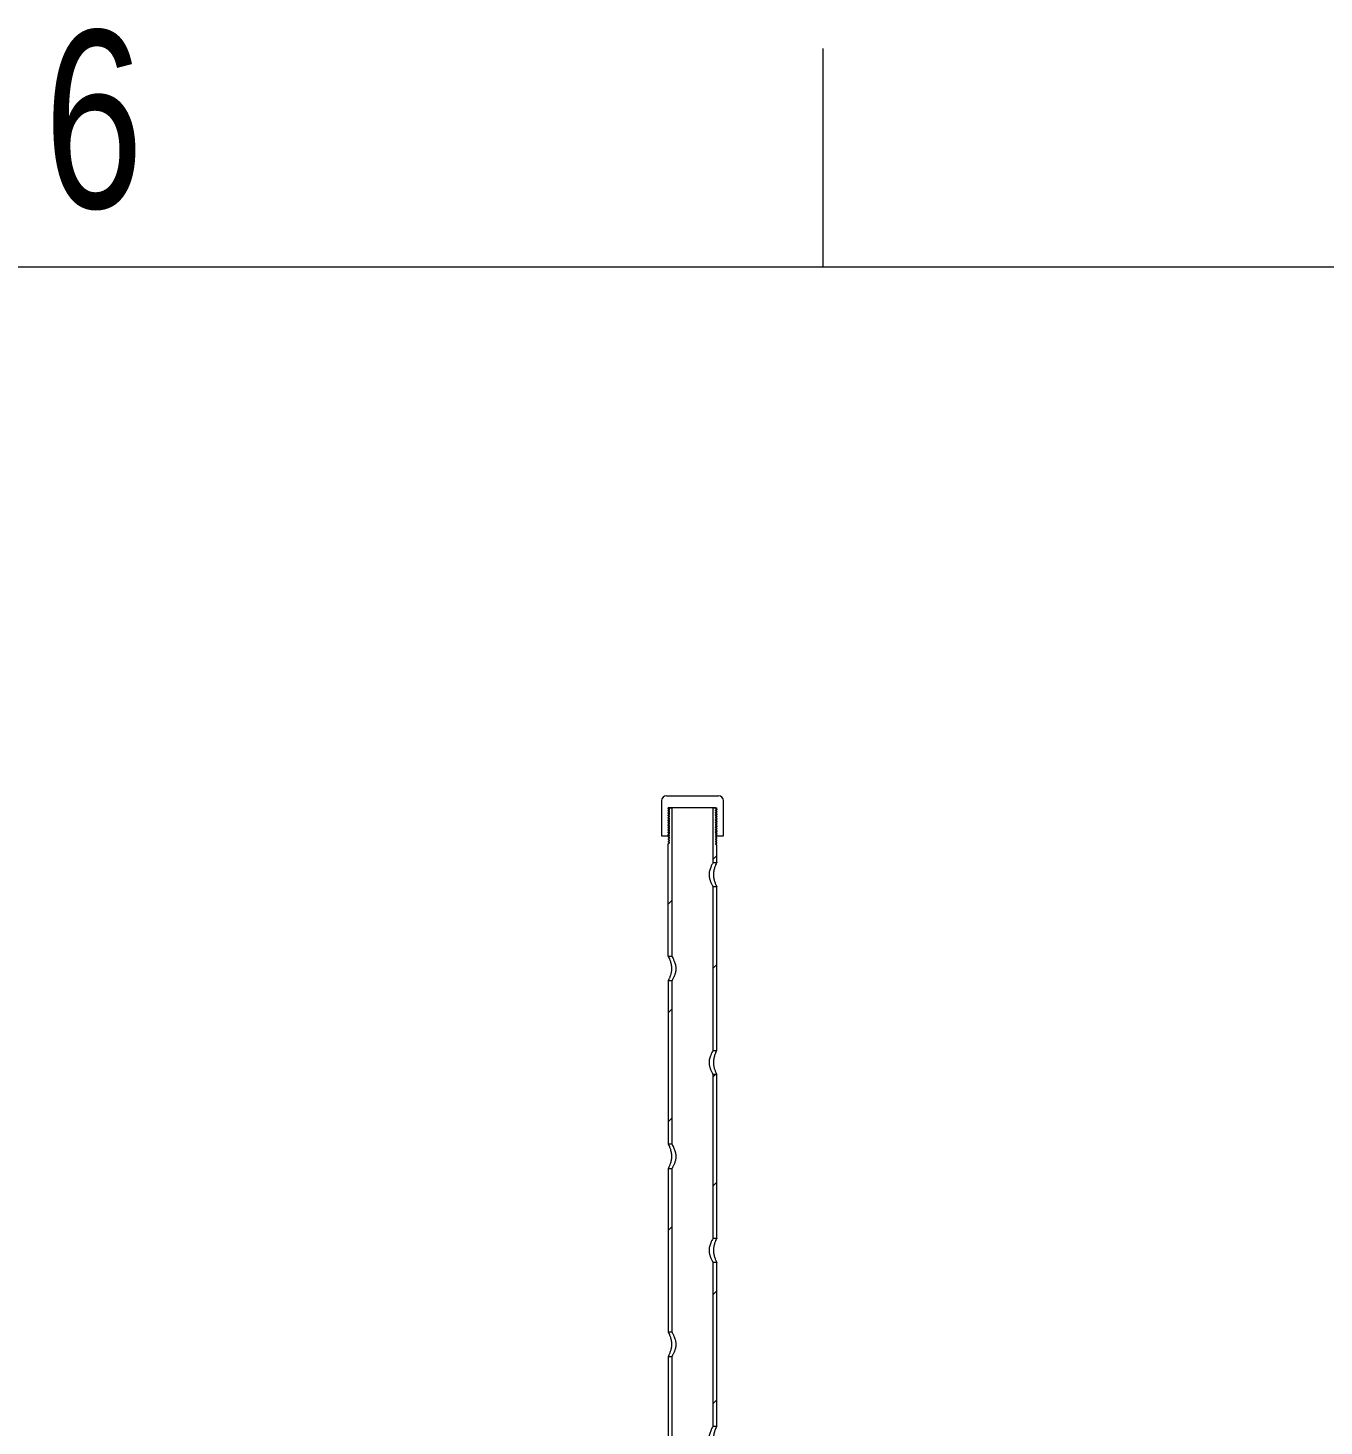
# Model space of a CAD drawing. Header units: millimetres. Extents: x 11948 to 22858, y 1146 to 11361.
# Drawn here: x 16017 to 17086, y 10207 to 11361 of the extents above; entities that cross this region are included whole.
import ezdxf

# ---------------------------------------------------------------- set-up
doc = ezdxf.new("R2010")
doc.units = ezdxf.units.MM
doc.linetypes.add('SLD-Solid', pattern=[0])
doc.styles.add('SLDTEXTSTYLE0', font='TXT', dxfattribs={"width": 0.75})
pattern_1 = [(45, (13072.54, 5639.196), (-44.9013, 44.9013), [])]

msp = doc.modelspace()

# ---------------------------------------------------------------- hatches: boundary and pattern name
at = {"linetype": 'SLD-Solid', "lineweight": 0}
h = msp.add_hatch(dxfattribs=at)
h.set_pattern_fill('ANSI31', color=256, scale=20, style=0)
h.set_pattern_definition(pattern_1)
h.paths.add_polyline_path([(16544.8, 10687.9), (16544.8, 10594.9), (16547.8, 10594.9), (16547.8, 10717.4), (16544.8, 10717.4), (16545.9, 10716.8), (16545.9, 10716.6), (16544.8, 10715.9), (16544.8, 10715.4), (16545.9, 10714.8), (16545.9, 10714.6), (16544.8, 10713.9), (16544.8, 10713.4), (16545.9, 10712.8), (16545.9, 10712.6), (16544.8, 10711.9), (16544.8, 10711.4), (16545.9, 10710.8), (16545.9, 10710.6), (16544.8, 10709.9), (16544.8, 10709.4), (16545.9, 10708.8), (16545.9, 10708.6), (16544.8, 10707.9), (16544.8, 10707.4), (16545.9, 10706.8), (16545.9, 10706.6), (16544.8, 10705.9), (16544.8, 10705.4), (16545.9, 10704.8), (16545.9, 10704.6), (16544.8, 10703.9), (16544.8, 10703.4), (16545.9, 10702.8), (16545.9, 10702.6), (16544.8, 10701.9), (16544.8, 10701.4), (16545.9, 10700.8), (16545.9, 10700.6), (16544.8, 10699.9), (16544.8, 10699.4), (16545.9, 10698.8), (16545.9, 10698.6), (16544.8, 10697.9), (16544.8, 10697.4), (16545.9, 10696.8), (16545.9, 10696.6), (16544.8, 10695.9), (16544.8, 10695.4), (16545.9, 10694.8), (16545.9, 10694.6), (16544.8, 10693.9), (16544.8, 10693.4), (16545.9, 10692.8), (16545.9, 10692.6), (16544.8, 10691.9), (16544.8, 10691.4), (16545.9, 10690.8), (16545.9, 10690.6), (16544.8, 10689.9), (16544.8, 10689.4), (16545.9, 10688.8), (16545.9, 10688.6)], flags=0)
h = msp.add_hatch(dxfattribs=at)
h.set_pattern_fill('ANSI31', color=256, scale=20, style=0)
h.set_pattern_definition(pattern_1)
h.paths.add_polyline_path([(16583.7, 10701.8), (16584.8, 10702.4), (16584.8, 10702.9), (16583.7, 10703.6), (16583.7, 10703.8), (16584.8, 10704.4), (16584.8, 10704.9), (16583.7, 10705.6), (16583.7, 10705.8), (16584.8, 10706.4), (16584.8, 10706.9), (16583.7, 10707.6), (16583.7, 10707.8), (16584.8, 10708.4), (16584.8, 10708.9), (16583.7, 10709.6), (16583.7, 10709.8), (16584.8, 10710.4), (16584.8, 10710.9), (16583.7, 10711.6), (16583.7, 10711.8), (16584.8, 10712.4), (16584.8, 10712.9), (16583.7, 10713.6), (16583.7, 10713.8), (16584.8, 10714.4), (16584.8, 10714.9), (16583.7, 10715.6), (16583.7, 10715.8), (16584.8, 10716.4), (16584.8, 10717.4), (16581.8, 10717.4), (16581.8, 10672.4), (16584.8, 10672.4), (16584.8, 10686.9), (16583.7, 10687.6), (16583.7, 10687.8), (16584.8, 10688.4), (16584.8, 10688.9), (16583.7, 10689.6), (16583.7, 10689.8), (16584.8, 10690.4), (16584.8, 10690.9), (16583.7, 10691.6), (16583.7, 10691.8), (16584.8, 10692.4), (16584.8, 10692.9), (16583.7, 10693.6), (16583.7, 10693.8), (16584.8, 10694.4), (16584.8, 10694.9), (16583.7, 10695.6), (16583.7, 10695.8), (16584.8, 10696.4), (16584.8, 10696.9), (16583.7, 10697.6), (16583.7, 10697.8), (16584.8, 10698.4), (16584.8, 10698.9), (16583.7, 10699.6), (16583.7, 10699.8), (16584.8, 10700.4), (16584.8, 10700.9), (16583.7, 10701.6)], flags=0)
h = msp.add_hatch(dxfattribs=at)
h.set_pattern_fill('ANSI31', color=256, scale=20, style=0)
h.set_pattern_definition(pattern_1)
h.paths.add_polyline_path([(16584.8, 10517.4), (16584.8, 10652.4), (16581.8, 10652.4), (16581.8, 10517.4)], flags=0)
h = msp.add_hatch(dxfattribs=at)
h.set_pattern_fill('ANSI31', color=256, scale=20, style=0)
h.set_pattern_definition(pattern_1)
h.paths.add_polyline_path([(16547.8, 10574.9), (16544.8, 10574.9), (16544.8, 10439.9), (16547.8, 10439.9)], flags=0)
h = msp.add_hatch(dxfattribs=at)
h.set_pattern_fill('ANSI31', color=256, scale=20, style=0)
h.set_pattern_definition(pattern_1)
h.paths.add_polyline_path([(16584.8, 10362.4), (16584.8, 10497.4), (16581.8, 10497.4), (16581.8, 10362.4)], flags=0)
h = msp.add_hatch(dxfattribs=at)
h.set_pattern_fill('ANSI31', color=256, scale=20, style=0)
h.set_pattern_definition(pattern_1)
h.paths.add_polyline_path([(16547.8, 10419.9), (16544.8, 10419.9), (16544.8, 10284.9), (16547.8, 10284.9)], flags=0)
h = msp.add_hatch(dxfattribs=at)
h.set_pattern_fill('ANSI31', color=256, scale=20, style=0)
h.set_pattern_definition(pattern_1)
h.paths.add_polyline_path([(16584.8, 10207.4), (16584.8, 10342.4), (16581.8, 10342.4), (16581.8, 10207.4)], flags=0)
h = msp.add_hatch(dxfattribs=at)
h.set_pattern_fill('ANSI31', color=256, scale=20, style=0)
h.set_pattern_definition(pattern_1)
h.paths.add_polyline_path([(16547.8, 10264.9), (16544.8, 10264.9), (16544.8, 10129.9), (16547.8, 10129.9)], flags=0)

# ---------------------------------------------------------------- linework, layer by layer
at = {"linetype": 'Continuous', "lineweight": 18}
for p, q in [((16672.7, 11163.9), (16672.7, 11344)), ((13069.7, 11163.9), (22677.8, 11163.9))]:
    msp.add_line(p, q, dxfattribs=at)
at = {"linetype": 'SLD-Solid', "lineweight": 0}
for p, q in [((16539.3, 10723.4), (16539.3, 10694.4)), ((16543.3, 10727.4), (16586.3, 10727.4)), ((16544.8, 10716.9), (16544.8, 10717.4)), ((16583.9, 10717.4), (16544.8, 10717.4)), ((16544.8, 10717.4), (16545, 10717.4)), ((16545.9, 10716.8), (16544.8, 10717.4)), ((16544.8, 10717.4), (16547.8, 10717.4)), ((16544.8, 10715.9), (16545.9, 10716.6)), ((16545.9, 10716.6), (16545.9, 10716.8)), ((16545.9, 10716.1), (16545.9, 10716.3)), ((16545.9, 10716.3), (16545.9, 10716.3)), ((16547.8, 10717.4), (16547.8, 10594.9)), ((16581.8, 10672.4), (16581.8, 10717.4)), ((16581.8, 10717.4), (16584.8, 10717.4)), ((16583.9, 10717.4), (16583.7, 10717.3)), ((16583.7, 10717.3), (16583.7, 10717.1)), ((16584.8, 10716.4), (16584.8, 10717.4)), ((16584.8, 10716.4), (16584.8, 10715.9)), ((16590.3, 10694.4), (16590.3, 10723.4)), ((16544.8, 10715.9), (16544.8, 10715.4)), ((16544.8, 10714.9), (16544.8, 10715.4)), ((16544.8, 10715.4), (16544.8, 10715.4)), ((16544.8, 10713.9), (16544.8, 10713.4)), ((16544.8, 10712.9), (16544.8, 10713.4)), ((16544.8, 10711.9), (16544.8, 10711.4)), ((16544.8, 10710.9), (16544.8, 10711.4)), ((16544.8, 10709.9), (16544.8, 10709.4)), ((16544.8, 10708.9), (16544.8, 10709.4)), ((16544.8, 10707.9), (16544.8, 10707.4)), ((16544.8, 10706.9), (16544.8, 10707.4)), ((16544.8, 10705.9), (16544.8, 10705.4)), ((16544.8, 10704.9), (16544.8, 10705.4)), ((16545.9, 10714.6), (16545.9, 10714.8)), ((16545.9, 10714.1), (16545.9, 10714.3)), ((16545.9, 10714.3), (16545.9, 10714.3)), ((16545.9, 10712.6), (16545.9, 10712.8)), ((16545.9, 10712.1), (16545.9, 10712.3)), ((16545.9, 10712.3), (16545.9, 10712.3)), ((16545.9, 10710.6), (16545.9, 10710.8)), ((16545.9, 10710.1), (16545.9, 10710.3)), ((16545.9, 10710.3), (16545.9, 10710.3)), ((16545.9, 10708.6), (16545.9, 10708.8)), ((16545.9, 10708.1), (16545.9, 10708.3)), ((16545.9, 10708.3), (16545.9, 10708.3)), ((16545.9, 10706.6), (16545.9, 10706.8)), ((16545.9, 10706.1), (16545.9, 10706.3)), ((16545.9, 10706.3), (16545.9, 10706.3)), ((16545.9, 10704.6), (16545.9, 10704.8)), ((16583.7, 10715.8), (16583.7, 10715.6)), ((16583.9, 10715.4), (16583.7, 10715.6)), ((16583.7, 10715.3), (16583.7, 10715.1)), ((16583.7, 10713.8), (16583.7, 10713.6)), ((16583.9, 10713.4), (16583.7, 10713.6)), ((16583.7, 10713.3), (16583.7, 10713.1)), ((16583.7, 10711.8), (16583.7, 10711.6)), ((16583.9, 10711.4), (16583.7, 10711.6)), ((16583.7, 10711.3), (16583.7, 10711.1)), ((16583.7, 10709.8), (16583.7, 10709.6)), ((16583.9, 10709.4), (16583.7, 10709.6)), ((16583.7, 10709.3), (16583.7, 10709.1)), ((16583.7, 10707.8), (16583.7, 10707.6)), ((16583.9, 10707.4), (16583.7, 10707.6)), ((16583.7, 10707.3), (16583.7, 10707.1)), ((16583.7, 10705.8), (16583.7, 10705.6)), ((16583.9, 10705.4), (16583.7, 10705.6)), ((16583.7, 10705.3), (16583.7, 10705.1)), ((16584.8, 10714.4), (16584.8, 10714.9)), ((16584.8, 10714.9), (16584.8, 10714.9)), ((16584.8, 10714.4), (16584.8, 10713.9)), ((16584.8, 10712.4), (16584.8, 10712.9)), ((16584.8, 10712.9), (16584.8, 10712.9)), ((16584.8, 10712.4), (16584.8, 10711.9)), ((16584.8, 10710.9), (16584.8, 10710.9)), ((16584.8, 10710.4), (16584.8, 10710.9)), ((16584.8, 10710.4), (16584.8, 10709.9)), ((16584.8, 10708.4), (16584.8, 10708.9)), ((16584.8, 10708.9), (16584.8, 10708.9)), ((16584.8, 10708.4), (16584.8, 10707.9)), ((16584.8, 10706.4), (16584.8, 10706.9)), ((16584.8, 10706.9), (16584.8, 10706.9)), ((16584.8, 10706.4), (16584.8, 10705.9)), ((16584.8, 10704.4), (16584.8, 10704.9)), ((16584.8, 10704.9), (16584.8, 10704.9)), ((16539.3, 10694.4), (16544.8, 10694.4)), ((16544.8, 10703.9), (16544.8, 10703.4)), ((16544.8, 10702.9), (16544.8, 10703.4)), ((16544.8, 10703.4), (16544.8, 10703.4)), ((16544.8, 10701.9), (16544.8, 10701.4)), ((16544.8, 10700.9), (16544.8, 10701.4)), ((16544.8, 10699.9), (16544.8, 10699.4)), ((16544.8, 10698.9), (16544.8, 10699.4)), ((16544.8, 10697.9), (16544.8, 10697.4)), ((16544.8, 10696.9), (16544.8, 10697.4)), ((16544.8, 10695.9), (16544.8, 10695.4)), ((16544.8, 10694.4), (16544.8, 10695.4)), ((16544.8, 10694.4), (16545.7, 10694.4)), ((16544.8, 10693.9), (16544.8, 10693.4)), ((16545.9, 10704.1), (16545.9, 10704.3)), ((16545.9, 10704.3), (16545.9, 10704.3)), ((16545.9, 10702.6), (16545.9, 10702.8)), ((16545.9, 10702.1), (16545.9, 10702.3)), ((16545.9, 10702.3), (16545.9, 10702.3)), ((16545.9, 10700.6), (16545.9, 10700.8)), ((16545.9, 10700.1), (16545.9, 10700.3)), ((16545.9, 10700.3), (16545.9, 10700.3)), ((16545.9, 10698.6), (16545.9, 10698.8)), ((16545.9, 10698.1), (16545.9, 10698.3)), ((16546, 10698.3), (16545.9, 10698.3)), ((16545.9, 10696.6), (16545.9, 10696.8)), ((16545.9, 10696.1), (16545.9, 10696.3)), ((16545.9, 10696.3), (16545.9, 10696.3)), ((16545.9, 10694.6), (16545.9, 10694.8)), ((16583.7, 10703.8), (16583.7, 10703.6)), ((16583.9, 10703.4), (16583.7, 10703.6)), ((16583.7, 10703.3), (16583.7, 10703.1)), ((16583.7, 10701.8), (16583.7, 10701.6)), ((16583.9, 10701.4), (16583.7, 10701.6)), ((16583.7, 10701.3), (16583.7, 10701.1)), ((16583.7, 10699.8), (16583.7, 10699.6)), ((16583.9, 10699.4), (16583.7, 10699.6)), ((16583.7, 10699.3), (16583.7, 10699.1)), ((16583.7, 10697.8), (16583.7, 10697.6)), ((16583.9, 10697.4), (16583.7, 10697.6)), ((16583.7, 10697.3), (16583.7, 10697.1)), ((16584.8, 10695.9), (16583.7, 10695.3)), ((16583.7, 10695.8), (16583.7, 10695.6)), ((16583.9, 10695.4), (16583.7, 10695.6)), ((16583.7, 10695.3), (16583.7, 10695.1)), ((16583.7, 10695.1), (16584.8, 10694.4)), ((16583.7, 10693.8), (16583.7, 10693.6)), ((16584.8, 10704.4), (16584.8, 10703.9)), ((16584.8, 10702.4), (16584.8, 10702.9)), ((16584.8, 10702.9), (16584.8, 10702.9)), ((16584.8, 10702.4), (16584.8, 10701.9)), ((16584.8, 10700.9), (16584.8, 10700.9)), ((16584.8, 10700.4), (16584.8, 10700.9)), ((16584.8, 10700.4), (16584.8, 10699.9)), ((16584.8, 10698.4), (16584.8, 10698.9)), ((16584.8, 10698.9), (16584.8, 10698.9)), ((16584.8, 10698.4), (16584.8, 10697.9)), ((16584.8, 10696.4), (16584.8, 10696.9)), ((16584.8, 10696.9), (16584.8, 10696.9)), ((16584.8, 10696.4), (16584.8, 10695.9)), ((16584.8, 10694.9), (16584.8, 10694.9)), ((16584.8, 10694.4), (16584.8, 10694.9)), ((16584.8, 10694.4), (16590.3, 10694.4)), ((16544.8, 10691.9), (16544.8, 10691.4)), ((16544.8, 10689.9), (16544.8, 10689.4)), ((16544.8, 10594.9), (16544.8, 10687.9)), ((16545.9, 10692.6), (16545.9, 10692.8)), ((16545.9, 10690.6), (16545.9, 10690.8)), ((16545.9, 10688.6), (16545.9, 10688.8)), ((16583.7, 10691.8), (16583.7, 10691.6)), ((16583.7, 10689.8), (16583.7, 10689.6)), ((16583.7, 10687.8), (16583.7, 10687.6)), ((16584.8, 10692.4), (16584.8, 10692.9)), ((16584.8, 10692.9), (16584.8, 10692.9)), ((16584.8, 10692.4), (16584.8, 10692.4)), ((16584.8, 10690.4), (16584.8, 10690.9)), ((16584.8, 10690.9), (16584.8, 10690.9)), ((16584.8, 10688.4), (16584.8, 10688.9)), ((16584.8, 10688.9), (16584.8, 10688.9)), ((16584.8, 10672.4), (16584.8, 10686.9)), ((16584.8, 10686.9), (16584.8, 10686.9)), ((16581.8, 10672.4), (16584.8, 10672.4)), ((16581.8, 10517.4), (16581.8, 10652.4)), ((16584.8, 10652.4), (16581.8, 10652.4)), ((16584.8, 10517.4), (16584.8, 10652.4)), ((16547.8, 10594.9), (16544.8, 10594.9)), ((16544.8, 10574.9), (16547.8, 10574.9)), ((16544.8, 10574.9), (16544.8, 10439.9)), ((16547.8, 10574.9), (16547.8, 10439.9)), ((16581.8, 10517.4), (16584.8, 10517.4)), ((16581.8, 10362.4), (16581.8, 10497.4)), ((16584.8, 10497.4), (16581.8, 10497.4)), ((16584.8, 10362.4), (16584.8, 10497.4)), ((16547.8, 10439.9), (16544.8, 10439.9)), ((16544.8, 10419.9), (16547.8, 10419.9)), ((16544.8, 10419.9), (16544.8, 10284.9)), ((16547.8, 10419.9), (16547.8, 10284.9)), ((16581.8, 10362.4), (16584.8, 10362.4)), ((16581.8, 10207.4), (16581.8, 10342.4)), ((16584.8, 10342.4), (16581.8, 10342.4)), ((16584.8, 10207.4), (16584.8, 10342.4)), ((16547.8, 10284.9), (16544.8, 10284.9)), ((16544.8, 10264.9), (16547.8, 10264.9)), ((16544.8, 10264.9), (16544.8, 10129.9)), ((16547.8, 10264.9), (16547.8, 10129.9)), ((16581.8, 10207.4), (16584.8, 10207.4))]:
    msp.add_line(p, q, dxfattribs=at)
for centre, start, end in [((16543.3, 10723.4), 90, 180), ((16586.3, 10723.4), 0, 90)]:
    msp.add_arc(centre, 4, start, end, dxfattribs=at)
for points, knots in [([(16545.9, 10716.8), (16545.8, 10716.8), (16545.1, 10716.9), (16544.9, 10716.9), (16544.8, 10716.9), (16544.8, 10716.9)], [0, 0, 0, 0, 0.1462, 0.863947, 1, 1, 1, 1]), ([(16545.9, 10716.3), (16545.8, 10716.4), (16545.6, 10716.5), (16545.2, 10716.7), (16545, 10716.8), (16544.8, 10716.9)], [0, 0, 0, 0, 0.259777, 0.519388, 1, 1, 1, 1]), ([(16583.7, 10717.1), (16583.8, 10717), (16584, 10716.9), (16584.4, 10716.7), (16584.6, 10716.5), (16584.8, 10716.4)], [0, 0, 0, 0, 0.259654, 0.519308, 1, 1, 1, 1]), ([(16584.8, 10716.4), (16584.7, 10716.4), (16584.5, 10716.3), (16584.2, 10716.1), (16583.9, 10715.9), (16583.7, 10715.8)], [0, 0, 0, 0, 0.259796, 0.5194, 1, 1, 1, 1]), ([(16544.8, 10715.4), (16544.9, 10715.5), (16545.1, 10715.6), (16545.4, 10715.8), (16545.7, 10716), (16545.9, 10716.1)], [0, 0, 0, 0, 0.259611, 0.519388, 1, 1, 1, 1]), ([(16545.9, 10714.8), (16545.8, 10714.9), (16545.6, 10715), (16545.2, 10715.2), (16545, 10715.3), (16544.8, 10715.4)], [0, 0, 0, 0, 0.259727, 0.51948, 1, 1, 1, 1]), ([(16545.9, 10714.3), (16545.8, 10714.4), (16545.6, 10714.5), (16545.2, 10714.7), (16545, 10714.8), (16544.8, 10714.9)], [0, 0, 0, 0, 0.259918, 0.51948, 1, 1, 1, 1]), ([(16546, 10714.8), (16545.6, 10714.8), (16544.9, 10714.9), (16544.9, 10714.9), (16544.8, 10714.9)], [0, 0, 0, 0, 0.6546259, 1, 1, 1, 1]), ([(16544.8, 10713.9), (16544.9, 10714), (16545.1, 10714.1), (16545.4, 10714.3), (16545.7, 10714.5), (16545.9, 10714.6)], [0, 0, 0, 0, 0.259562, 0.51948, 1, 1, 1, 1]), ([(16544.8, 10713.4), (16544.9, 10713.5), (16545.1, 10713.6), (16545.4, 10713.8), (16545.7, 10713.9), (16545.9, 10714.1)], [0, 0, 0, 0, 0.259753, 0.51948, 1, 1, 1, 1]), ([(16545.9, 10712.8), (16545.8, 10712.9), (16545.6, 10713), (16545.2, 10713.2), (16545, 10713.3), (16544.8, 10713.4)], [0, 0, 0, 0, 0.259777, 0.519388, 1, 1, 1, 1]), ([(16545.9, 10712.3), (16545.8, 10712.4), (16545.6, 10712.5), (16545.2, 10712.7), (16545, 10712.8), (16544.8, 10712.9)], [0, 0, 0, 0, 0.259727, 0.51948, 1, 1, 1, 1]), ([(16544.8, 10711.9), (16544.9, 10712), (16545.1, 10712.1), (16545.4, 10712.3), (16545.7, 10712.5), (16545.9, 10712.6)], [0, 0, 0, 0, 0.259611, 0.519388, 1, 1, 1, 1]), ([(16544.8, 10711.4), (16544.9, 10711.5), (16545.1, 10711.6), (16545.4, 10711.8), (16545.7, 10712), (16545.9, 10712.1)], [0, 0, 0, 0, 0.259562, 0.51948, 1, 1, 1, 1]), ([(16545.9, 10710.8), (16545.8, 10710.9), (16545.6, 10711), (16545.2, 10711.2), (16545, 10711.3), (16544.8, 10711.4)], [0, 0, 0, 0, 0.259918, 0.51948, 1, 1, 1, 1]), ([(16545.9, 10710.3), (16545.8, 10710.4), (16545.6, 10710.5), (16545.2, 10710.7), (16545, 10710.8), (16544.8, 10710.9)], [0, 0, 0, 0, 0.259777, 0.519388, 1, 1, 1, 1]), ([(16545.9, 10710.8), (16545.8, 10710.8), (16545.3, 10710.8), (16545, 10710.9), (16544.9, 10710.9), (16544.8, 10710.9)], [0, 0, 0, 0, 0.17321, 0.634659, 1, 1, 1, 1]), ([(16544.8, 10709.9), (16544.9, 10710), (16545.1, 10710.1), (16545.4, 10710.3), (16545.7, 10710.5), (16545.9, 10710.6)], [0, 0, 0, 0, 0.259753, 0.51948, 1, 1, 1, 1]), ([(16544.8, 10709.4), (16544.9, 10709.5), (16545.1, 10709.6), (16545.4, 10709.8), (16545.7, 10710), (16545.9, 10710.1)], [0, 0, 0, 0, 0.259611, 0.519388, 1, 1, 1, 1]), ([(16545.9, 10708.8), (16545.8, 10708.9), (16545.6, 10709), (16545.2, 10709.2), (16545, 10709.3), (16544.8, 10709.4)], [0, 0, 0, 0, 0.259727, 0.51948, 1, 1, 1, 1]), ([(16545.9, 10708.3), (16545.8, 10708.4), (16545.6, 10708.5), (16545.2, 10708.7), (16545, 10708.8), (16544.8, 10708.9)], [0, 0, 0, 0, 0.259918, 0.51948, 1, 1, 1, 1]), ([(16544.8, 10707.9), (16544.9, 10708), (16545.1, 10708.1), (16545.4, 10708.3), (16545.7, 10708.5), (16545.9, 10708.6)], [0, 0, 0, 0, 0.259562, 0.51948, 1, 1, 1, 1]), ([(16544.8, 10707.4), (16544.9, 10707.5), (16545.1, 10707.6), (16545.4, 10707.8), (16545.7, 10708), (16545.9, 10708.1)], [0, 0, 0, 0, 0.259753, 0.51948, 1, 1, 1, 1]), ([(16545.9, 10706.8), (16545.8, 10706.9), (16545.6, 10707), (16545.2, 10707.2), (16545, 10707.3), (16544.8, 10707.4)], [0, 0, 0, 0, 0.259777, 0.519388, 1, 1, 1, 1]), ([(16545.9, 10706.3), (16545.8, 10706.4), (16545.6, 10706.5), (16545.2, 10706.7), (16545, 10706.8), (16544.8, 10706.9)], [0, 0, 0, 0, 0.259727, 0.51948, 1, 1, 1, 1]), ([(16545.9, 10706.8), (16545.9, 10706.8), (16545.3, 10706.8), (16545, 10706.9), (16544.9, 10706.9), (16544.8, 10706.9)], [0, 0, 0, 0, 0.062568, 0.686116, 1, 1, 1, 1]), ([(16544.8, 10705.9), (16544.9, 10706), (16545.1, 10706.1), (16545.4, 10706.3), (16545.7, 10706.5), (16545.9, 10706.6)], [0, 0, 0, 0, 0.259611, 0.519388, 1, 1, 1, 1]), ([(16544.8, 10705.4), (16544.9, 10705.5), (16545.1, 10705.6), (16545.4, 10705.8), (16545.7, 10706), (16545.9, 10706.1)], [0, 0, 0, 0, 0.259562, 0.51948, 1, 1, 1, 1]), ([(16545.9, 10704.8), (16545.8, 10704.9), (16545.6, 10705), (16545.2, 10705.2), (16545, 10705.3), (16544.8, 10705.4)], [0, 0, 0, 0, 0.259918, 0.51948, 1, 1, 1, 1]), ([(16545.9, 10704.3), (16545.8, 10704.4), (16545.6, 10704.5), (16545.2, 10704.7), (16545, 10704.8), (16544.8, 10704.9)], [0, 0, 0, 0, 0.259777, 0.519579, 1, 1, 1, 1]), ([(16545.9, 10704.8), (16545.7, 10704.8), (16545.1, 10704.9), (16544.8, 10704.9), (16544.8, 10704.9), (16544.8, 10704.9)], [0, 0, 0, 0, 0.282749, 0.925129, 1, 1, 1, 1]), ([(16546, 10712.8), (16545.7, 10712.8), (16545, 10712.9), (16544.9, 10712.9), (16544.9, 10712.9)], [0, 0, 0, 0, 0.399128, 1, 1, 1, 1]), ([(16545.9, 10708.8), (16545.6, 10708.8), (16545, 10708.9), (16544.9, 10708.9), (16544.9, 10708.9)], [0, 0, 0, 0, 0.42576, 1, 1, 1, 1]), ([(16584.8, 10715.9), (16584.7, 10715.9), (16584.5, 10715.8), (16584.2, 10715.6), (16583.9, 10715.4), (16583.7, 10715.3)], [0, 0, 0, 0, 0.259605, 0.5194, 1, 1, 1, 1]), ([(16583.7, 10715.6), (16583.8, 10715.5), (16584, 10715.4), (16584.4, 10715.2), (16584.6, 10715), (16584.8, 10714.9)], [0, 0, 0, 0, 0.259796, 0.5194, 1, 1, 1, 1]), ([(16583.7, 10715.1), (16583.8, 10715), (16584, 10714.9), (16584.4, 10714.7), (16584.6, 10714.5), (16584.8, 10714.4)], [0, 0, 0, 0, 0.259605, 0.5194, 1, 1, 1, 1]), ([(16584.8, 10714.4), (16584.7, 10714.4), (16584.5, 10714.3), (16584.2, 10714.1), (16583.9, 10713.9), (16583.7, 10713.8)], [0, 0, 0, 0, 0.259654, 0.519308, 1, 1, 1, 1]), ([(16584.8, 10713.9), (16584.7, 10713.9), (16584.5, 10713.8), (16584.2, 10713.6), (16583.9, 10713.4), (16583.7, 10713.3)], [0, 0, 0, 0, 0.259796, 0.5194, 1, 1, 1, 1]), ([(16583.7, 10713.6), (16583.8, 10713.5), (16584, 10713.4), (16584.4, 10713.2), (16584.6, 10713), (16584.8, 10712.9)], [0, 0, 0, 0, 0.259654, 0.519308, 1, 1, 1, 1]), ([(16583.7, 10713.1), (16583.8, 10713), (16584, 10712.9), (16584.4, 10712.7), (16584.6, 10712.5), (16584.8, 10712.4)], [0, 0, 0, 0, 0.259796, 0.5194, 1, 1, 1, 1]), ([(16584.8, 10712.4), (16584.7, 10712.4), (16584.5, 10712.3), (16584.2, 10712.1), (16583.9, 10711.9), (16583.7, 10711.8)], [0, 0, 0, 0, 0.259605, 0.5194, 1, 1, 1, 1]), ([(16584.8, 10711.9), (16584.7, 10711.9), (16584.5, 10711.8), (16584.2, 10711.6), (16583.9, 10711.4), (16583.7, 10711.3)], [0, 0, 0, 0, 0.259796, 0.5194, 1, 1, 1, 1]), ([(16583.7, 10711.6), (16583.8, 10711.5), (16584, 10711.4), (16584.4, 10711.2), (16584.6, 10711), (16584.8, 10710.9)], [0, 0, 0, 0, 0.259605, 0.5194, 1, 1, 1, 1]), ([(16583.7, 10711.1), (16583.8, 10711), (16584, 10710.9), (16584.4, 10710.7), (16584.6, 10710.5), (16584.8, 10710.4)], [0, 0, 0, 0, 0.259796, 0.5194, 1, 1, 1, 1]), ([(16584.8, 10710.4), (16584.7, 10710.4), (16584.5, 10710.3), (16584.2, 10710.1), (16583.9, 10709.9), (16583.7, 10709.8)], [0, 0, 0, 0, 0.259796, 0.5194, 1, 1, 1, 1]), ([(16584.8, 10709.9), (16584.7, 10709.9), (16584.5, 10709.8), (16584.2, 10709.6), (16583.9, 10709.4), (16583.7, 10709.3)], [0, 0, 0, 0, 0.259605, 0.5194, 1, 1, 1, 1]), ([(16583.7, 10709.6), (16583.8, 10709.5), (16584, 10709.4), (16584.4, 10709.2), (16584.6, 10709), (16584.8, 10708.9)], [0, 0, 0, 0, 0.259796, 0.5194, 1, 1, 1, 1]), ([(16583.7, 10709.1), (16583.8, 10709), (16584, 10708.9), (16584.4, 10708.7), (16584.6, 10708.5), (16584.8, 10708.4)], [0, 0, 0, 0, 0.259605, 0.5194, 1, 1, 1, 1]), ([(16584.8, 10708.4), (16584.7, 10708.4), (16584.5, 10708.3), (16584.2, 10708.1), (16583.9, 10707.9), (16583.7, 10707.8)], [0, 0, 0, 0, 0.259654, 0.519308, 1, 1, 1, 1]), ([(16584.8, 10707.9), (16584.7, 10707.9), (16584.5, 10707.8), (16584.2, 10707.6), (16583.9, 10707.4), (16583.7, 10707.3)], [0, 0, 0, 0, 0.259605, 0.5194, 1, 1, 1, 1]), ([(16583.7, 10707.6), (16583.8, 10707.5), (16584, 10707.4), (16584.4, 10707.2), (16584.6, 10707), (16584.8, 10706.9)], [0, 0, 0, 0, 0.259654, 0.519308, 1, 1, 1, 1]), ([(16583.7, 10707.1), (16583.8, 10707), (16584, 10706.9), (16584.4, 10706.7), (16584.6, 10706.5), (16584.8, 10706.4)], [0, 0, 0, 0, 0.259605, 0.5194, 1, 1, 1, 1]), ([(16584.8, 10706.4), (16584.7, 10706.4), (16584.5, 10706.3), (16584.2, 10706.1), (16583.9, 10705.9), (16583.7, 10705.8)], [0, 0, 0, 0, 0.259605, 0.5194, 1, 1, 1, 1]), ([(16584.8, 10705.9), (16584.7, 10705.9), (16584.5, 10705.8), (16584.2, 10705.6), (16583.9, 10705.4), (16583.7, 10705.3)], [0, 0, 0, 0, 0.259796, 0.5194, 1, 1, 1, 1]), ([(16583.7, 10705.6), (16583.8, 10705.5), (16584, 10705.4), (16584.4, 10705.2), (16584.6, 10705), (16584.8, 10704.9)], [0, 0, 0, 0, 0.259605, 0.5194, 1, 1, 1, 1]), ([(16583.7, 10705.1), (16583.8, 10705), (16584, 10704.9), (16584.4, 10704.7), (16584.6, 10704.5), (16584.8, 10704.4)], [0, 0, 0, 0, 0.259796, 0.5194, 1, 1, 1, 1]), ([(16584.8, 10715.9), (16584.8, 10715.9), (16584.7, 10716), (16584.2, 10716), (16584.1, 10716)], [0, 0, 0, 0, 0.692852, 1, 1, 1, 1]), ([(16584.8, 10713.9), (16584.8, 10713.9), (16584.8, 10714), (16584.1, 10714), (16584.1, 10714)], [0, 0, 0, 0, 0.89578, 1, 1, 1, 1]), ([(16584.8, 10711.9), (16584.8, 10711.9), (16584.7, 10712), (16584.2, 10712), (16584.1, 10712)], [0, 0, 0, 0, 0.801204, 1, 1, 1, 1]), ([(16584.8, 10709.9), (16584.8, 10709.9), (16584.8, 10710), (16584.6, 10710), (16584.1, 10710), (16584.1, 10710)], [0, 0, 0, 0, 0.185181, 0.903353, 1, 1, 1, 1]), ([(16584.8, 10707.9), (16584.8, 10707.9), (16584.7, 10708), (16584.3, 10708), (16584.1, 10708)], [0, 0, 0, 0, 0.475022, 1, 1, 1, 1]), ([(16584.8, 10705.9), (16584.8, 10705.9), (16584.7, 10706), (16584.2, 10706), (16584.1, 10706)], [0, 0, 0, 0, 0.764394, 1, 1, 1, 1]), ([(16544.8, 10703.9), (16544.9, 10704), (16545.1, 10704.1), (16545.4, 10704.3), (16545.7, 10704.5), (16545.9, 10704.6)], [0, 0, 0, 0, 0.259753, 0.51948, 1, 1, 1, 1]), ([(16544.8, 10703.4), (16544.9, 10703.5), (16545.1, 10703.6), (16545.4, 10703.8), (16545.7, 10704), (16545.9, 10704.1)], [0, 0, 0, 0, 0.259611, 0.519579, 1, 1, 1, 1]), ([(16545.9, 10702.8), (16545.8, 10702.9), (16545.6, 10703), (16545.2, 10703.2), (16545, 10703.3), (16544.8, 10703.4)], [0, 0, 0, 0, 0.259727, 0.51948, 1, 1, 1, 1]), ([(16545.9, 10702.3), (16545.8, 10702.4), (16545.6, 10702.5), (16545.2, 10702.7), (16545, 10702.8), (16544.8, 10702.9)], [0, 0, 0, 0, 0.259918, 0.51948, 1, 1, 1, 1]), ([(16544.8, 10701.9), (16544.9, 10702), (16545.1, 10702.1), (16545.4, 10702.3), (16545.7, 10702.5), (16545.9, 10702.6)], [0, 0, 0, 0, 0.259562, 0.51948, 1, 1, 1, 1]), ([(16544.8, 10701.4), (16544.9, 10701.5), (16545.1, 10701.6), (16545.4, 10701.8), (16545.7, 10702), (16545.9, 10702.1)], [0, 0, 0, 0, 0.259753, 0.51948, 1, 1, 1, 1]), ([(16545.9, 10700.8), (16545.8, 10700.9), (16545.6, 10701), (16545.2, 10701.2), (16545, 10701.3), (16544.8, 10701.4)], [0, 0, 0, 0, 0.259777, 0.519579, 1, 1, 1, 1]), ([(16545.9, 10700.3), (16545.8, 10700.4), (16545.6, 10700.5), (16545.2, 10700.7), (16545, 10700.8), (16544.8, 10700.9)], [0, 0, 0, 0, 0.259918, 0.51948, 1, 1, 1, 1]), ([(16544.8, 10699.9), (16544.9, 10700), (16545.1, 10700.1), (16545.4, 10700.3), (16545.7, 10700.5), (16545.9, 10700.6)], [0, 0, 0, 0, 0.259611, 0.519579, 1, 1, 1, 1]), ([(16544.8, 10699.4), (16544.9, 10699.5), (16545.1, 10699.6), (16545.4, 10699.8), (16545.7, 10700), (16545.9, 10700.1)], [0, 0, 0, 0, 0.259753, 0.51948, 1, 1, 1, 1]), ([(16545.9, 10698.8), (16545.8, 10698.9), (16545.6, 10699), (16545.2, 10699.2), (16545, 10699.3), (16544.8, 10699.4)], [0, 0, 0, 0, 0.259918, 0.51948, 1, 1, 1, 1]), ([(16545.9, 10698.3), (16545.8, 10698.4), (16545.6, 10698.5), (16545.2, 10698.7), (16545, 10698.8), (16544.8, 10698.9)], [0, 0, 0, 0, 0.259727, 0.51948, 1, 1, 1, 1]), ([(16544.8, 10697.9), (16544.9, 10698), (16545.1, 10698.1), (16545.4, 10698.3), (16545.7, 10698.5), (16545.9, 10698.6)], [0, 0, 0, 0, 0.259753, 0.51948, 1, 1, 1, 1]), ([(16544.8, 10697.4), (16544.9, 10697.5), (16545.1, 10697.6), (16545.4, 10697.8), (16545.7, 10698), (16545.9, 10698.1)], [0, 0, 0, 0, 0.259562, 0.51948, 1, 1, 1, 1]), ([(16545.9, 10696.8), (16545.8, 10696.9), (16545.6, 10697), (16545.2, 10697.2), (16545, 10697.3), (16544.8, 10697.4)], [0, 0, 0, 0, 0.259918, 0.51948, 1, 1, 1, 1]), ([(16545.9, 10696.3), (16545.8, 10696.4), (16545.6, 10696.5), (16545.2, 10696.7), (16545, 10696.8), (16544.8, 10696.9)], [0, 0, 0, 0, 0.259777, 0.519388, 1, 1, 1, 1]), ([(16544.8, 10695.9), (16544.9, 10696), (16545.1, 10696.1), (16545.4, 10696.3), (16545.7, 10696.5), (16545.9, 10696.6)], [0, 0, 0, 0, 0.259562, 0.51948, 1, 1, 1, 1]), ([(16544.8, 10695.4), (16544.9, 10695.5), (16545.1, 10695.6), (16545.4, 10695.8), (16545.7, 10696), (16545.9, 10696.1)], [0, 0, 0, 0, 0.259611, 0.519388, 1, 1, 1, 1]), ([(16545.9, 10694.8), (16545.8, 10694.9), (16545.6, 10695), (16545.2, 10695.2), (16545, 10695.3), (16544.8, 10695.4)], [0, 0, 0, 0, 0.259727, 0.51948, 1, 1, 1, 1]), ([(16544.8, 10693.9), (16544.9, 10694), (16545.1, 10694.1), (16545.4, 10694.3), (16545.7, 10694.5), (16545.9, 10694.6)], [0, 0, 0, 0, 0.259562, 0.51948, 1, 1, 1, 1]), ([(16545.9, 10692.8), (16545.8, 10692.9), (16545.6, 10693), (16545.2, 10693.2), (16545, 10693.3), (16544.8, 10693.4)], [0, 0, 0, 0, 0.259918, 0.51948, 1, 1, 1, 1]), ([(16545.9, 10702.8), (16545.6, 10702.8), (16545, 10702.9), (16544.9, 10702.9), (16544.9, 10702.9)], [0, 0, 0, 0, 0.38532, 1, 1, 1, 1]), ([(16546, 10700.8), (16545.7, 10700.8), (16545, 10700.9), (16544.9, 10700.9), (16544.9, 10700.9)], [0, 0, 0, 0, 0.309928, 1, 1, 1, 1]), ([(16546, 10698.8), (16545.6, 10698.8), (16545, 10698.9), (16544.9, 10698.9), (16544.9, 10698.9)], [0, 0, 0, 0, 0.51913, 1, 1, 1, 1]), ([(16546, 10696.8), (16545.7, 10696.8), (16545, 10696.9), (16544.9, 10696.9), (16544.9, 10696.9)], [0, 0, 0, 0, 0.4303236, 1, 1, 1, 1]), ([(16544.9, 10693.4), (16545.1, 10693.3), (16545.5, 10693.1), (16545.8, 10692.9), (16546, 10692.8)], [0, 0, 0, 0, 0.499891, 1, 1, 1, 1]), ([(16584.8, 10704.4), (16584.7, 10704.4), (16584.5, 10704.3), (16584.2, 10704.1), (16583.9, 10703.9), (16583.7, 10703.8)], [0, 0, 0, 0, 0.259796, 0.5194, 1, 1, 1, 1]), ([(16584.8, 10703.9), (16584.7, 10703.9), (16584.5, 10703.8), (16584.2, 10703.6), (16583.9, 10703.4), (16583.7, 10703.3)], [0, 0, 0, 0, 0.259654, 0.519499, 1, 1, 1, 1]), ([(16583.7, 10703.6), (16583.8, 10703.5), (16584, 10703.4), (16584.4, 10703.2), (16584.6, 10703), (16584.8, 10702.9)], [0, 0, 0, 0, 0.259796, 0.5194, 1, 1, 1, 1]), ([(16583.7, 10703.1), (16583.8, 10703), (16584, 10702.9), (16584.4, 10702.7), (16584.6, 10702.5), (16584.8, 10702.4)], [0, 0, 0, 0, 0.259654, 0.519499, 1, 1, 1, 1]), ([(16584.8, 10702.4), (16584.7, 10702.4), (16584.5, 10702.3), (16584.2, 10702.1), (16583.9, 10701.9), (16583.7, 10701.8)], [0, 0, 0, 0, 0.259796, 0.5194, 1, 1, 1, 1]), ([(16584.8, 10701.9), (16584.7, 10701.9), (16584.5, 10701.8), (16584.2, 10701.6), (16583.9, 10701.4), (16583.7, 10701.3)], [0, 0, 0, 0, 0.259605, 0.5194, 1, 1, 1, 1]), ([(16583.7, 10701.6), (16583.8, 10701.5), (16584, 10701.4), (16584.4, 10701.2), (16584.6, 10701), (16584.8, 10700.9)], [0, 0, 0, 0, 0.259796, 0.5194, 1, 1, 1, 1]), ([(16583.7, 10701.1), (16583.8, 10701), (16584, 10700.9), (16584.4, 10700.7), (16584.6, 10700.5), (16584.8, 10700.4)], [0, 0, 0, 0, 0.259605, 0.5194, 1, 1, 1, 1]), ([(16584.8, 10700.4), (16584.7, 10700.4), (16584.5, 10700.3), (16584.2, 10700.1), (16583.9, 10699.9), (16583.7, 10699.8)], [0, 0, 0, 0, 0.259654, 0.519499, 1, 1, 1, 1]), ([(16584.8, 10699.9), (16584.7, 10699.9), (16584.5, 10699.8), (16584.2, 10699.6), (16583.9, 10699.4), (16583.7, 10699.3)], [0, 0, 0, 0, 0.259796, 0.5194, 1, 1, 1, 1]), ([(16583.7, 10699.6), (16583.8, 10699.5), (16584, 10699.4), (16584.4, 10699.2), (16584.6, 10699), (16584.8, 10698.9)], [0, 0, 0, 0, 0.259654, 0.519499, 1, 1, 1, 1]), ([(16583.7, 10699.1), (16583.8, 10699), (16584, 10698.9), (16584.4, 10698.7), (16584.6, 10698.5), (16584.8, 10698.4)], [0, 0, 0, 0, 0.259796, 0.5194, 1, 1, 1, 1]), ([(16584.8, 10698.4), (16584.7, 10698.4), (16584.5, 10698.3), (16584.2, 10698.1), (16583.9, 10697.9), (16583.7, 10697.8)], [0, 0, 0, 0, 0.259605, 0.5194, 1, 1, 1, 1]), ([(16584.8, 10697.9), (16584.7, 10697.9), (16584.5, 10697.8), (16584.2, 10697.6), (16583.9, 10697.4), (16583.7, 10697.3)], [0, 0, 0, 0, 0.259654, 0.519308, 1, 1, 1, 1]), ([(16583.7, 10697.6), (16583.8, 10697.5), (16584, 10697.4), (16584.4, 10697.2), (16584.6, 10697), (16584.8, 10696.9)], [0, 0, 0, 0, 0.259605, 0.5194, 1, 1, 1, 1]), ([(16583.7, 10697.1), (16583.8, 10697), (16584, 10696.9), (16584.4, 10696.7), (16584.6, 10696.5), (16584.8, 10696.4)], [0, 0, 0, 0, 0.259654, 0.519308, 1, 1, 1, 1]), ([(16584.8, 10696.4), (16584.7, 10696.4), (16584.5, 10696.3), (16584.2, 10696.1), (16583.9, 10695.9), (16583.7, 10695.8)], [0, 0, 0, 0, 0.259796, 0.5194, 1, 1, 1, 1]), ([(16583.7, 10695.6), (16583.8, 10695.5), (16584, 10695.4), (16584.4, 10695.2), (16584.6, 10695), (16584.8, 10694.9)], [0, 0, 0, 0, 0.259796, 0.5194, 1, 1, 1, 1]), ([(16583.7, 10693.8), (16583.9, 10693.9), (16584.3, 10694.1), (16584.6, 10694.3), (16584.8, 10694.4)], [0, 0, 0, 0, 0.4965595, 1, 1, 1, 1]), ([(16584.8, 10694.4), (16584.7, 10694.4), (16584.5, 10694.3), (16584.2, 10694.1), (16583.9, 10693.9), (16583.7, 10693.8)], [0, 0, 0, 0, 0.259654, 0.519308, 1, 1, 1, 1]), ([(16584.8, 10692.9), (16584.6, 10693), (16584.3, 10693.2), (16583.9, 10693.5), (16583.7, 10693.6)], [0, 0, 0, 0, 0.50344, 1, 1, 1, 1]), ([(16583.7, 10693.6), (16583.8, 10693.5), (16584, 10693.4), (16584.4, 10693.2), (16584.6, 10693), (16584.8, 10692.9)], [0, 0, 0, 0, 0.259654, 0.519308, 1, 1, 1, 1]), ([(16584.8, 10703.9), (16584.8, 10703.9), (16584.7, 10704), (16584.3, 10704), (16584.1, 10704)], [0, 0, 0, 0, 0.4989, 1, 1, 1, 1]), ([(16584.8, 10701.9), (16584.8, 10701.9), (16584.7, 10702), (16584.2, 10702), (16584.1, 10702)], [0, 0, 0, 0, 0.812393, 1, 1, 1, 1]), ([(16584.8, 10699.9), (16584.8, 10699.9), (16584.7, 10700), (16584.3, 10700), (16584.1, 10700)], [0, 0, 0, 0, 0.537158, 1, 1, 1, 1]), ([(16584.8, 10697.9), (16584.8, 10697.9), (16584.8, 10698), (16584.4, 10698), (16584.1, 10698)], [0, 0, 0, 0, 0.253225, 1, 1, 1, 1]), ([(16584.8, 10695.9), (16584.8, 10695.9), (16584.7, 10696), (16584.2, 10696), (16584.1, 10696)], [0, 0, 0, 0, 0.823387, 1, 1, 1, 1]), ([(16544.8, 10691.9), (16544.9, 10692), (16545.1, 10692.1), (16545.4, 10692.3), (16545.7, 10692.5), (16545.9, 10692.6)], [0, 0, 0, 0, 0.259753, 0.51948, 1, 1, 1, 1]), ([(16545.9, 10690.8), (16545.8, 10690.9), (16545.6, 10691), (16545.2, 10691.2), (16545, 10691.3), (16544.8, 10691.4)], [0, 0, 0, 0, 0.259918, 0.51948, 1, 1, 1, 1]), ([(16544.8, 10689.9), (16544.9, 10690), (16545.1, 10690.1), (16545.4, 10690.3), (16545.7, 10690.5), (16545.9, 10690.6)], [0, 0, 0, 0, 0.259753, 0.51948, 1, 1, 1, 1]), ([(16545.9, 10688.8), (16545.8, 10688.9), (16545.6, 10689), (16545.2, 10689.2), (16545, 10689.3), (16544.8, 10689.4)], [0, 0, 0, 0, 0.259727, 0.51948, 1, 1, 1, 1]), ([(16544.8, 10687.9), (16544.9, 10688), (16545.1, 10688.1), (16545.4, 10688.3), (16545.7, 10688.5), (16545.9, 10688.6)], [0, 0, 0, 0, 0.259562, 0.51948, 1, 1, 1, 1]), ([(16544.9, 10691.4), (16545.1, 10691.3), (16545.5, 10691.1), (16545.8, 10690.9), (16546, 10690.8)], [0, 0, 0, 0, 0.500081, 1, 1, 1, 1]), ([(16544.9, 10689.4), (16545.1, 10689.3), (16545.5, 10689.1), (16545.8, 10688.9), (16546, 10688.8)], [0, 0, 0, 0, 0.500081, 1, 1, 1, 1]), ([(16583.7, 10691.8), (16583.9, 10691.9), (16584.3, 10692.1), (16584.6, 10692.3), (16584.8, 10692.4)], [0, 0, 0, 0, 0.4965595, 1, 1, 1, 1]), ([(16584.8, 10692.4), (16584.7, 10692.4), (16584.5, 10692.3), (16584.2, 10692.1), (16583.9, 10691.9), (16583.7, 10691.8)], [0, 0, 0, 0, 0.259605, 0.5194, 1, 1, 1, 1]), ([(16584.8, 10690.9), (16584.6, 10691), (16584.3, 10691.2), (16583.9, 10691.5), (16583.7, 10691.6)], [0, 0, 0, 0, 0.503345, 1, 1, 1, 1]), ([(16583.7, 10691.6), (16583.8, 10691.5), (16584, 10691.4), (16584.4, 10691.2), (16584.6, 10691), (16584.8, 10690.9)], [0, 0, 0, 0, 0.259605, 0.5194, 1, 1, 1, 1]), ([(16583.7, 10689.8), (16583.9, 10689.9), (16584.3, 10690.1), (16584.6, 10690.3), (16584.8, 10690.4)], [0, 0, 0, 0, 0.4965595, 1, 1, 1, 1]), ([(16584.8, 10690.4), (16584.7, 10690.4), (16584.5, 10690.3), (16584.2, 10690.1), (16583.9, 10689.9), (16583.7, 10689.8)], [0, 0, 0, 0, 0.259796, 0.5194, 1, 1, 1, 1]), ([(16584.8, 10688.9), (16584.6, 10689), (16584.3, 10689.2), (16583.9, 10689.5), (16583.7, 10689.6)], [0, 0, 0, 0, 0.50344, 1, 1, 1, 1]), ([(16583.7, 10689.6), (16583.8, 10689.5), (16584, 10689.4), (16584.4, 10689.2), (16584.6, 10689), (16584.8, 10688.9)], [0, 0, 0, 0, 0.259796, 0.5194, 1, 1, 1, 1]), ([(16583.7, 10687.8), (16583.9, 10687.9), (16584.3, 10688.1), (16584.6, 10688.3), (16584.8, 10688.4)], [0, 0, 0, 0, 0.496463, 1, 1, 1, 1]), ([(16584.8, 10688.4), (16584.7, 10688.4), (16584.5, 10688.3), (16584.2, 10688.1), (16583.9, 10687.9), (16583.7, 10687.8)], [0, 0, 0, 0, 0.259654, 0.519308, 1, 1, 1, 1]), ([(16584.8, 10686.9), (16584.6, 10687), (16584.3, 10687.2), (16583.9, 10687.5), (16583.7, 10687.6)], [0, 0, 0, 0, 0.50344, 1, 1, 1, 1]), ([(16583.7, 10687.6), (16583.8, 10687.5), (16584, 10687.4), (16584.4, 10687.2), (16584.6, 10687), (16584.8, 10686.9)], [0, 0, 0, 0, 0.259654, 0.519308, 1, 1, 1, 1]), ([(16581.8, 10672.4), (16581.7, 10672.3), (16581.6, 10672.1), (16580.8, 10670.7), (16580, 10668.9), (16579.3, 10667), (16578.7, 10665.1), (16578.4, 10662.6), (16578.7, 10659.7), (16579.5, 10657.1), (16580.3, 10655.1), (16581, 10653.8), (16581.4, 10653), (16581.7, 10652.6), (16581.8, 10652.4), (16581.8, 10652.4), (16581.8, 10652.4)], [0, 0, 0, 0, 0.095571, 0.190861, 0.293351, 0.349812, 0.408117, 0.495689, 0.58339, 0.670445, 0.772251, 0.82893, 0.88747, 0.94022, 0.994985, 1, 1, 1, 1]), ([(16584.8, 10672.4), (16584.8, 10672.3), (16584.7, 10672.1), (16583.9, 10670.6), (16583.2, 10668.7), (16582.6, 10666.8), (16582.2, 10664.7), (16582, 10661.9), (16582.4, 10658.8), (16583.2, 10656.1), (16583.9, 10654.3), (16584.4, 10653.2), (16584.7, 10652.6), (16584.8, 10652.5), (16584.8, 10652.4)], [0, 0, 0, 0, 0.098688, 0.197146, 0.301608, 0.357172, 0.414515, 0.520094, 0.613112, 0.708411, 0.815782, 0.871187, 0.928488, 1, 1, 1, 1]), ([(16544.8, 10594.9), (16544.9, 10594.8), (16545, 10594.6), (16545.7, 10593.1), (16546.4, 10591.2), (16547, 10589.3), (16547.4, 10587.2), (16547.6, 10584.4), (16547.2, 10581.3), (16546.4, 10578.6), (16545.7, 10576.8), (16545.2, 10575.7), (16544.9, 10575.1), (16544.8, 10575), (16544.8, 10574.9)], [0, 0, 0, 0, 0.098688, 0.197154, 0.301617, 0.357168, 0.414525, 0.52009, 0.613123, 0.70841, 0.815782, 0.871185, 0.928488, 1, 1, 1, 1]), ([(16547.8, 10594.9), (16547.9, 10594.8), (16548, 10594.6), (16548.8, 10593.2), (16549.6, 10591.4), (16550.3, 10589.5), (16550.9, 10587.6), (16551.2, 10585.1), (16550.9, 10582.2), (16550.1, 10579.6), (16549.3, 10577.6), (16548.6, 10576.3), (16548.2, 10575.5), (16547.9, 10575.1), (16547.8, 10574.9), (16547.8, 10574.9), (16547.8, 10574.9)], [0, 0, 0, 0, 0.095571, 0.190861, 0.293353, 0.349824, 0.408116, 0.495688, 0.583389, 0.670444, 0.77225, 0.828929, 0.887469, 0.940218, 0.994985, 1, 1, 1, 1]), ([(16581.8, 10517.4), (16581.7, 10517.3), (16581.6, 10517.1), (16580.8, 10515.7), (16580, 10513.9), (16579.3, 10512), (16578.7, 10510.1), (16578.4, 10507.6), (16578.7, 10504.7), (16579.5, 10502.1), (16580.3, 10500.1), (16581, 10498.8), (16581.4, 10498), (16581.7, 10497.6), (16581.8, 10497.4), (16581.8, 10497.4), (16581.8, 10497.4)], [0, 0, 0, 0, 0.095568, 0.190865, 0.293345, 0.349818, 0.40811, 0.495696, 0.583397, 0.670452, 0.772258, 0.828929, 0.887469, 0.940218, 0.994985, 1, 1, 1, 1]), ([(16584.8, 10517.4), (16584.8, 10517.3), (16584.7, 10517.1), (16583.9, 10515.6), (16583.2, 10513.7), (16582.6, 10511.8), (16582.2, 10509.7), (16582, 10506.9), (16582.4, 10503.8), (16583.2, 10501.1), (16583.9, 10499.3), (16584.4, 10498.2), (16584.7, 10497.6), (16584.8, 10497.5), (16584.8, 10497.4)], [0, 0, 0, 0, 0.098689, 0.197148, 0.30161, 0.357162, 0.41452, 0.520085, 0.613117, 0.708405, 0.815777, 0.871189, 0.928486, 1, 1, 1, 1]), ([(16544.8, 10439.9), (16544.9, 10439.8), (16545, 10439.6), (16545.7, 10438.1), (16546.4, 10436.2), (16547, 10434.3), (16547.4, 10432.2), (16547.6, 10429.4), (16547.2, 10426.3), (16546.4, 10423.6), (16545.7, 10421.8), (16545.2, 10420.7), (16544.9, 10420.1), (16544.8, 10420), (16544.8, 10419.9)], [0, 0, 0, 0, 0.098688, 0.197147, 0.30161, 0.35716, 0.414517, 0.520082, 0.613115, 0.708414, 0.815785, 0.871189, 0.928487, 1, 1, 1, 1]), ([(16547.8, 10439.9), (16547.9, 10439.8), (16548, 10439.6), (16548.8, 10438.2), (16549.6, 10436.4), (16550.3, 10434.5), (16550.9, 10432.6), (16551.2, 10430.1), (16550.9, 10427.2), (16550.1, 10424.6), (16549.3, 10422.6), (16548.6, 10421.3), (16548.2, 10420.5), (16547.9, 10420.1), (16547.8, 10419.9), (16547.8, 10419.9), (16547.8, 10419.9)], [0, 0, 0, 0, 0.095571, 0.190861, 0.293353, 0.349812, 0.408118, 0.495689, 0.58339, 0.670445, 0.772251, 0.82893, 0.88747, 0.94022, 0.994985, 1, 1, 1, 1]), ([(16581.8, 10362.4), (16581.7, 10362.3), (16581.6, 10362.1), (16580.8, 10360.7), (16580, 10358.9), (16579.3, 10357), (16578.7, 10355.1), (16578.4, 10352.6), (16578.7, 10349.7), (16579.5, 10347.1), (16580.3, 10345.1), (16581, 10343.8), (16581.4, 10343), (16581.7, 10342.6), (16581.8, 10342.4), (16581.8, 10342.4), (16581.8, 10342.4)], [0, 0, 0, 0, 0.095571, 0.190861, 0.293351, 0.349812, 0.408117, 0.495689, 0.58339, 0.670445, 0.772251, 0.82893, 0.88747, 0.94022, 0.994985, 1, 1, 1, 1]), ([(16584.8, 10362.4), (16584.8, 10362.3), (16584.7, 10362.1), (16583.9, 10360.6), (16583.2, 10358.7), (16582.6, 10356.8), (16582.2, 10354.7), (16582, 10351.9), (16582.4, 10348.8), (16583.2, 10346.1), (16583.9, 10344.3), (16584.4, 10343.2), (16584.7, 10342.6), (16584.8, 10342.5), (16584.8, 10342.4)], [0, 0, 0, 0, 0.098688, 0.197146, 0.301607, 0.357171, 0.414514, 0.520093, 0.613125, 0.708411, 0.815783, 0.871187, 0.928488, 1, 1, 1, 1]), ([(16544.8, 10284.9), (16544.9, 10284.8), (16545, 10284.6), (16545.7, 10283.1), (16546.4, 10281.2), (16547, 10279.3), (16547.4, 10277.2), (16547.6, 10274.4), (16547.2, 10271.3), (16546.4, 10268.6), (16545.7, 10266.8), (16545.2, 10265.7), (16544.9, 10265.1), (16544.8, 10265), (16544.8, 10264.9)], [0, 0, 0, 0, 0.098691, 0.19715, 0.301614, 0.357165, 0.414522, 0.520088, 0.613122, 0.708409, 0.815781, 0.871185, 0.928488, 1, 1, 1, 1]), ([(16547.8, 10284.9), (16547.9, 10284.8), (16548, 10284.6), (16548.8, 10283.2), (16549.6, 10281.4), (16550.3, 10279.5), (16550.9, 10277.6), (16551.2, 10275.1), (16550.9, 10272.2), (16550.1, 10269.6), (16549.3, 10267.6), (16548.6, 10266.3), (16548.2, 10265.5), (16547.9, 10265.1), (16547.8, 10264.9), (16547.8, 10264.9), (16547.8, 10264.9)], [0, 0, 0, 0, 0.095571, 0.190868, 0.29335, 0.349821, 0.408113, 0.495699, 0.583386, 0.670454, 0.772249, 0.828929, 0.887469, 0.940218, 0.994985, 1, 1, 1, 1]), ([(16581.8, 10207.4), (16581.7, 10207.3), (16581.6, 10207.1), (16580.8, 10205.7), (16580, 10203.9), (16579.3, 10202), (16578.7, 10200.1), (16578.4, 10197.6), (16578.7, 10194.7), (16579.5, 10192.1), (16580.3, 10190.1), (16581, 10188.8), (16581.4, 10188), (16581.7, 10187.6), (16581.8, 10187.4), (16581.8, 10187.4), (16581.8, 10187.4)], [0, 0, 0, 0, 0.095568, 0.190865, 0.293355, 0.349816, 0.408108, 0.495694, 0.583395, 0.67045, 0.772256, 0.828926, 0.887466, 0.94022, 0.994985, 1, 1, 1, 1]), ([(16584.8, 10207.4), (16584.8, 10207.3), (16584.7, 10207.1), (16583.9, 10205.6), (16583.2, 10203.7), (16582.6, 10201.8), (16582.2, 10199.7), (16582, 10196.9), (16582.4, 10193.8), (16583.2, 10191.1), (16583.9, 10189.3), (16584.4, 10188.2), (16584.7, 10187.6), (16584.8, 10187.5), (16584.8, 10187.4)], [0, 0, 0, 0, 0.098689, 0.197148, 0.30161, 0.357162, 0.41452, 0.520085, 0.613117, 0.708405, 0.815777, 0.871189, 0.928486, 1, 1, 1, 1])]:
    msp.add_open_spline(points, degree=3, knots=knots, dxfattribs=at)

# ---------------------------------------------------------------- texts
at = {"linetype": 'Continuous', "lineweight": 18, "insert": (16070.8, 11358.8), "char_height": 146.4, "attachment_point": 2, "style": 'SLDTEXTSTYLE0'}
msp.add_mtext('6', dxfattribs=at)

doc.saveas('drawing.dxf')
